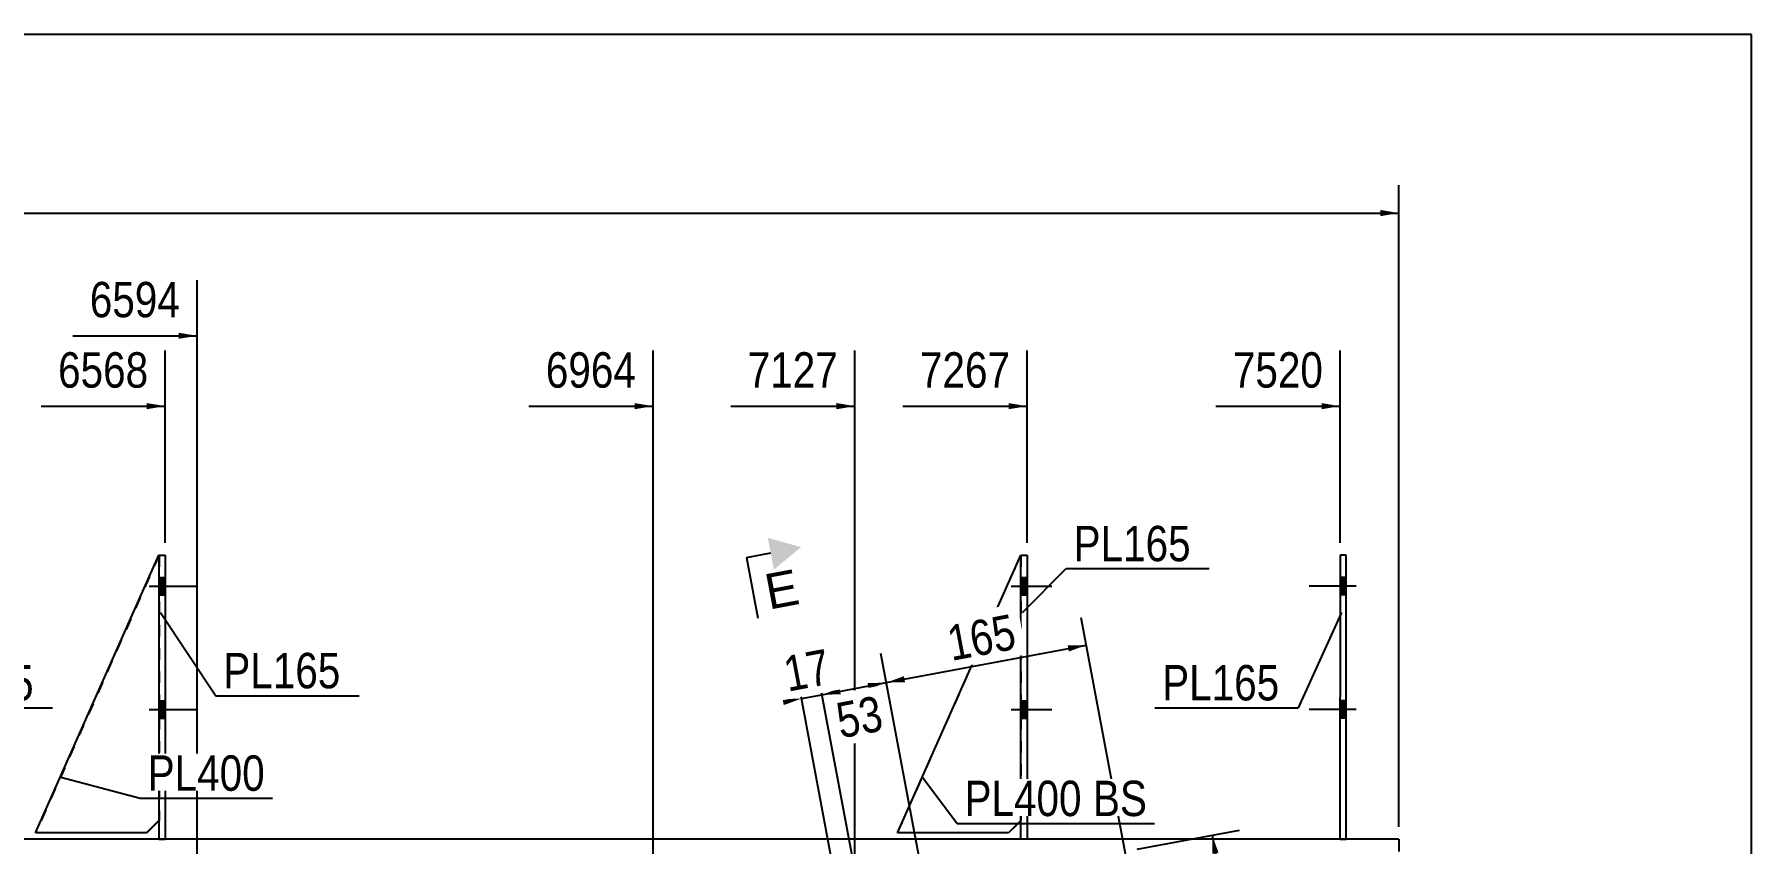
# Model space of a CAD drawing. Header units: millimetres. Extents: x -29 to 374, y -196 to 81.
# Drawn here: x 234.8 to 373.9, y 15.6 to 81.2 of the extents above; entities that cross this region are included whole.
import ezdxf

# ---------------------------------------------------------------- set-up
doc = ezdxf.new("R2010")
doc.units = ezdxf.units.MM
doc.linetypes.add('DXK_LINE_DOT1', pattern=[1.8814, 0.9407, -0.9407])
doc.styles.add('Arial', font='ARIAL.TTF', dxfattribs={"height": 0.2})
doc.styles.add('Arial Narrow', font='ARIALN.TTF', dxfattribs={"height": 0.2})

# ---------------------------------------------------------------- blocks, each defined once
blk = doc.blocks.new('Unknown-627306429-1201')
at = {"color": 5, "linetype": 'Continuous'}
for p, q in [((373.94, 81.18), (-26.06, 81.18)), ((373.94, -195.82), (373.94, 81.18))]:
    blk.add_line(p, q, dxfattribs=at)
blk = doc.blocks.new('Bolt-627306429-1593 - 1585')
at = {"linetype": 'Continuous'}
for points in [[(245.36, 35.8), (245.36, 37.2), (244.86, 37.2), (244.86, 35.8)], [(245.36, 35.8), (245.36, 37.2), (244.86, 37.2), (244.86, 35.8)], [(245.36, 35.8), (245.36, 37.2), (244.86, 37.2), (244.86, 35.8)], [(245.36, 25.8), (245.36, 27.2), (244.86, 27.2), (244.86, 25.8)], [(245.36, 25.8), (245.36, 27.2), (244.86, 27.2), (244.86, 25.8)], [(245.36, 25.8), (245.36, 27.2), (244.86, 27.2), (244.86, 25.8)]]:
    blk.add_hatch(color=3, dxfattribs=at).paths.add_polyline_path(points)
at = {"color": 3, "linetype": 'Continuous'}
for p, q in [((244.06, 36.5), (247.86, 36.5)), ((244.06, 36.5), (247.86, 36.5)), ((244.06, 36.5), (247.86, 36.5)), ((244.86, 37.2), (245.36, 37.2)), ((244.86, 37.2), (245.36, 37.2)), ((244.86, 37.2), (245.36, 37.2)), ((244.86, 35.8), (245.36, 35.8)), ((244.86, 35.8), (245.36, 35.8)), ((244.86, 35.8), (245.36, 35.8)), ((244.06, 26.5), (247.86, 26.5)), ((244.06, 26.5), (247.86, 26.5)), ((244.06, 26.5), (247.86, 26.5)), ((244.86, 27.2), (245.36, 27.2)), ((244.86, 27.2), (245.36, 27.2)), ((244.86, 27.2), (245.36, 27.2)), ((244.86, 25.8), (245.36, 25.8)), ((244.86, 25.8), (245.36, 25.8)), ((244.86, 25.8), (245.36, 25.8))]:
    blk.add_line(p, q, dxfattribs=at)
blk = doc.blocks.new('Part-627306429-1908 - 1585')
at = {"color": 7, "linetype": 'DXK_LINE_DOT1'}
for p, q in [((244.87, 39), (234.87, 16.5)), ((244.87, 39), (244.87, 17.5)), ((244.87, 17.5), (244.86, 17.49)), ((243.86, 16.5), (234.87, 16.5))]:
    blk.add_line(p, q, dxfattribs=at)
at = {"color": 2, "linetype": 'Continuous'}
for p, q in [((244.86, 17.49), (243.87, 16.5)), ((243.87, 16.5), (243.86, 16.5))]:
    blk.add_line(p, q, dxfattribs=at)
blk = doc.blocks.new('Bolt-627306429-1589 - 1585')
at = {"linetype": 'Continuous'}
for points in [[(315.22, 35.8), (315.22, 37.2), (314.72, 37.2), (314.72, 35.8)], [(315.22, 35.8), (315.22, 37.2), (314.72, 37.2), (314.72, 35.8)], [(315.22, 35.8), (315.22, 37.2), (314.72, 37.2), (314.72, 35.8)], [(315.22, 25.8), (315.22, 27.2), (314.72, 27.2), (314.72, 25.8)], [(315.22, 25.8), (315.22, 27.2), (314.72, 27.2), (314.72, 25.8)], [(315.22, 25.8), (315.22, 27.2), (314.72, 27.2), (314.72, 25.8)]]:
    blk.add_hatch(color=3, dxfattribs=at).paths.add_polyline_path(points)
at = {"color": 3, "linetype": 'Continuous'}
for p, q in [((313.92, 36.5), (317.22, 36.5)), ((313.92, 36.5), (317.22, 36.5)), ((313.92, 36.5), (317.22, 36.5)), ((314.72, 37.2), (315.22, 37.2)), ((314.72, 37.2), (315.22, 37.2)), ((314.72, 37.2), (315.22, 37.2)), ((314.72, 35.8), (315.22, 35.8)), ((314.72, 35.8), (315.22, 35.8)), ((314.72, 35.8), (315.22, 35.8)), ((313.92, 26.5), (317.22, 26.5)), ((313.92, 26.5), (317.22, 26.5)), ((313.92, 26.5), (317.22, 26.5)), ((314.72, 27.2), (315.22, 27.2)), ((314.72, 27.2), (315.22, 27.2)), ((314.72, 27.2), (315.22, 27.2)), ((314.72, 25.8), (315.22, 25.8)), ((314.72, 25.8), (315.22, 25.8)), ((314.72, 25.8), (315.22, 25.8))]:
    blk.add_line(p, q, dxfattribs=at)
blk = doc.blocks.new('Bolt-627306429-1591 - 1585')
at = {"linetype": 'Continuous'}
for points in [[(341.08, 35.8), (341.08, 37.2), (340.58, 37.2), (340.58, 35.8)], [(341.08, 35.8), (341.08, 37.2), (340.58, 37.2), (340.58, 35.8)], [(341.08, 35.8), (341.08, 37.2), (340.58, 37.2), (340.58, 35.8)], [(341.08, 25.8), (341.08, 27.2), (340.58, 27.2), (340.58, 25.8)], [(341.08, 25.8), (341.08, 27.2), (340.58, 27.2), (340.58, 25.8)], [(341.08, 25.8), (341.08, 27.2), (340.58, 27.2), (340.58, 25.8)]]:
    blk.add_hatch(color=3, dxfattribs=at).paths.add_polyline_path(points)
at = {"color": 3, "linetype": 'Continuous'}
for p, q in [((341.88, 36.5), (338.08, 36.5)), ((341.88, 36.5), (338.08, 36.5)), ((341.88, 36.5), (338.08, 36.5)), ((341.08, 37.2), (340.58, 37.2)), ((341.08, 37.2), (340.58, 37.2)), ((341.08, 37.2), (340.58, 37.2)), ((341.08, 35.8), (340.58, 35.8)), ((341.08, 35.8), (340.58, 35.8)), ((341.08, 35.8), (340.58, 35.8)), ((341.88, 26.5), (338.08, 26.5)), ((341.88, 26.5), (338.08, 26.5)), ((341.88, 26.5), (338.08, 26.5)), ((341.08, 27.2), (340.58, 27.2)), ((341.08, 27.2), (340.58, 27.2)), ((341.08, 27.2), (340.58, 27.2)), ((341.08, 25.8), (340.58, 25.8)), ((341.08, 25.8), (340.58, 25.8)), ((341.08, 25.8), (340.58, 25.8))]:
    blk.add_line(p, q, dxfattribs=at)
blk = doc.blocks.new('Part-627306429-1945 - 1585')
at = {"color": 2, "linetype": 'Continuous'}
for p, q in [((304.72, 16.5), (314.72, 39)), ((314.72, 17.5), (313.72, 16.5)), ((313.72, 16.5), (304.72, 16.5))]:
    blk.add_line(p, q, dxfattribs=at)
at = {"color": 7, "linetype": 'DXK_LINE_DOT1'}
blk.add_line((314.72, 39), (314.72, 17.5), dxfattribs=at)
blk = doc.blocks.new('Part-627306429-2004 - 1585')
at = {"color": 2, "linetype": 'Continuous'}
for p, q in [((244.86, 16), (228.86, 16)), ((314.72, 16), (245.36, 16)), ((340.58, 16), (315.22, 16)), ((345.36, 16), (341.08, 16)), ((345.36, 16), (345.36, 15))]:
    blk.add_line(p, q, dxfattribs=at)
at = {"color": 7, "linetype": 'DXK_LINE_DOT1'}
for p, q in [((245.36, 16), (244.86, 16)), ((315.22, 16), (314.72, 16)), ((341.08, 16), (340.58, 16))]:
    blk.add_line(p, q, dxfattribs=at)
blk = doc.blocks.new('Part-627306429-2246 - 1585')
at = {"color": 2, "linetype": 'Continuous'}
for p, q in [((244.86, 39), (244.86, 16)), ((244.86, 39), (245.36, 39)), ((245.36, 39), (245.36, 16)), ((244.86, 16), (245.36, 16))]:
    blk.add_line(p, q, dxfattribs=at)
blk = doc.blocks.new('Part-627306429-2266 - 1585')
at = {"color": 2, "linetype": 'Continuous'}
for p, q in [((314.72, 16), (314.72, 39)), ((314.72, 39), (315.22, 39)), ((315.22, 39), (315.22, 16)), ((315.22, 16), (314.72, 16))]:
    blk.add_line(p, q, dxfattribs=at)
blk = doc.blocks.new('Part-627306429-2276 - 1585')
at = {"color": 2, "linetype": 'Continuous'}
for p, q in [((340.59, 39), (340.58, 16)), ((341.09, 39), (340.59, 39)), ((341.08, 16), (341.09, 39)), ((340.58, 16), (341.08, 16))]:
    blk.add_line(p, q, dxfattribs=at)
blk = doc.blocks.new('Part-627306429-2286 - 1585')
at = {"color": 2, "linetype": 'Continuous'}
for p, q in [((234.86, 16.5), (244.86, 39)), ((244.86, 17.5), (243.86, 16.5)), ((243.86, 16.5), (234.86, 16.5))]:
    blk.add_line(p, q, dxfattribs=at)
at = {"color": 7, "linetype": 'DXK_LINE_DOT1'}
blk.add_line((244.86, 39), (244.86, 17.5), dxfattribs=at)
blk = doc.blocks.new('Part-627306429-5390 - 1585')
at = {"color": 7, "linetype": 'DXK_LINE_DOT1'}
for p, q in [((304.72, 16.5), (314.72, 39)), ((314.72, 17.5), (313.72, 16.5)), ((313.72, 16.5), (304.72, 16.5))]:
    blk.add_line(p, q, dxfattribs=at)
blk = doc.blocks.new('StraightDimension-627306429-6496 - 1585')
at = {"linetype": 'Continuous'}
blk.add_hatch(color=7, dxfattribs=at).paths.add_polyline_path([(246.45, 57.02), (247.95, 56.77), (246.45, 56.52)])
at = {"color": 7, "linetype": 'Continuous'}
for p, q in [((247.95, -44), (247.95, 61.27)), ((237.89, 56.77), (247.95, 56.77))]:
    blk.add_line(p, q, dxfattribs=at)
at = {"color": 0}
blk.add_wipeout([(247.17, 57.67), (247.17, 61.87), (238.66, 61.87), (238.66, 57.67)], dxfattribs=at)
at = {"color": 3, "style": 'Arial Narrow'}
blk.add_text('6594', height=2.863, dxfattribs=at).set_placement((239.26, 58.27))
blk = doc.blocks.new('StraightDimension-627306429-6493 - 1585')
at = {"linetype": 'Continuous'}
blk.add_hatch(color=7, dxfattribs=at).paths.add_polyline_path([(313.72, 51.32), (315.22, 51.07), (313.72, 50.82)])
at = {"color": 7, "linetype": 'Continuous'}
for p, q in [((315.22, 40), (315.22, 55.57)), ((305.16, 51.07), (315.22, 51.07))]:
    blk.add_line(p, q, dxfattribs=at)
at = {"color": 0}
blk.add_wipeout([(314.45, 51.97), (314.45, 56.17), (305.94, 56.17), (305.94, 51.97)], dxfattribs=at)
at = {"color": 3, "style": 'Arial Narrow'}
blk.add_text('7267', height=2.863, dxfattribs=at).set_placement((306.54, 52.57))
blk = doc.blocks.new('StraightDimension-627306429-6494 - 1585')
at = {"linetype": 'Continuous'}
blk.add_hatch(color=7, dxfattribs=at).paths.add_polyline_path([(299.77, 51.32), (301.27, 51.07), (299.77, 50.82)])
at = {"color": 7, "linetype": 'Continuous'}
for p, q in [((301.27, 14.51), (301.27, 55.57)), ((291.2, 51.07), (301.27, 51.07))]:
    blk.add_line(p, q, dxfattribs=at)
at = {"color": 0}
blk.add_wipeout([(300.49, 51.97), (300.49, 56.17), (291.98, 56.17), (291.98, 51.97)], dxfattribs=at)
at = {"color": 3, "style": 'Arial Narrow'}
blk.add_text('7127', height=2.863, dxfattribs=at).set_placement((292.58, 52.57))
blk = doc.blocks.new('StraightDimension-627306429-6492 - 1585')
at = {"linetype": 'Continuous'}
blk.add_hatch(color=7, dxfattribs=at).paths.add_polyline_path([(339.09, 51.32), (340.59, 51.07), (339.09, 50.82)])
at = {"color": 7, "linetype": 'Continuous'}
for p, q in [((340.59, 40), (340.59, 55.57)), ((330.52, 51.07), (340.59, 51.07))]:
    blk.add_line(p, q, dxfattribs=at)
at = {"color": 0}
blk.add_wipeout([(339.81, 51.97), (339.81, 56.17), (331.3, 56.17), (331.3, 51.97)], dxfattribs=at)
at = {"color": 3, "style": 'Arial Narrow'}
blk.add_text('7520', height=2.863, dxfattribs=at).set_placement((331.9, 52.57))
blk = doc.blocks.new('StraightDimension-627306429-4782 - 1585')
at = {"linetype": 'Continuous'}
for points in [[(318.51, 31.69), (320.03, 31.72), (318.6, 31.2)], [(305.33, 28.71), (303.81, 28.68), (305.24, 29.2)]]:
    blk.add_hatch(color=7, dxfattribs=at).paths.add_polyline_path(points)
at = {"color": 7, "linetype": 'Continuous'}
for p, q in [((323.71, 12.11), (319.61, 33.93)), ((312.22, -16.07), (303.4, 30.89)), ((303.81, 28.68), (320.03, 31.72))]:
    blk.add_line(p, q, dxfattribs=at)
at = {"color": 0}
blk.add_wipeout([(315.18, 30.96), (314.4, 35.09), (307.83, 33.86), (308.61, 29.73)], dxfattribs=at)
at = {"color": 3, "style": 'Arial Narrow'}
blk.add_text('165', height=2.863, rotation=10.6341, dxfattribs=at).set_placement((309.09, 30.43))
blk = doc.blocks.new('StraightDimension-627306429-4783 - 1585')
at = {"linetype": 'Continuous'}
for points in [[(300.12, 27.73), (298.6, 27.7), (300.03, 28.22)], [(302.29, 28.64), (303.81, 28.68), (302.38, 28.15)]]:
    blk.add_hatch(color=7, dxfattribs=at).paths.add_polyline_path(points)
at = {"color": 7, "linetype": 'Continuous'}
for p, q in [((312.22, -16.07), (303.37, 31.03)), ((302.28, 8.09), (298.16, 30.06)), ((298.6, 27.7), (303.81, 28.68))]:
    blk.add_line(p, q, dxfattribs=at)
at = {"color": 0}
blk.add_wipeout([(304.4, 24.36), (303.62, 28.49), (298.85, 27.59), (299.62, 23.46)], dxfattribs=at)
at = {"color": 3, "style": 'Arial Narrow'}
blk.add_text('53', height=2.863, rotation=10.6341, dxfattribs=at).set_placement((300.1, 24.16))
blk = doc.blocks.new('StraightDimension-627306429-4784 - 1585')
at = {"linetype": 'Continuous'}
for points in [[(300.12, 27.73), (298.6, 27.7), (300.03, 28.22)], [(295.41, 27.35), (296.93, 27.38), (295.5, 26.86)]]:
    blk.add_hatch(color=7, dxfattribs=at).paths.add_polyline_path(points)
at = {"color": 7, "linetype": 'Continuous'}
for p, q in [((305.34, -17.37), (296.52, 29.59)), ((302.28, 8.09), (298.19, 29.91)), ((296.93, 27.38), (298.6, 27.7))]:
    blk.add_line(p, q, dxfattribs=at)
at = {"color": 0}
blk.add_wipeout([(300.13, 28.14), (299.35, 32.26), (294.58, 31.37), (295.35, 27.24)], dxfattribs=at)
at = {"color": 3, "style": 'Arial Narrow'}
blk.add_text('17', height=2.863, rotation=10.6341, dxfattribs=at).set_placement((295.83, 27.94))
blk = doc.blocks.new('StraightDimension-627306429-6495 - 1585')
at = {"linetype": 'Continuous'}
blk.add_hatch(color=7, dxfattribs=at).paths.add_polyline_path([(283.41, 51.32), (284.91, 51.07), (283.41, 50.82)])
at = {"color": 7, "linetype": 'Continuous'}
for p, q in [((284.91, -1), (284.91, 55.57)), ((274.85, 51.07), (284.91, 51.07))]:
    blk.add_line(p, q, dxfattribs=at)
at = {"color": 0}
blk.add_wipeout([(284.14, 51.97), (284.14, 56.17), (275.62, 56.17), (275.62, 51.97)], dxfattribs=at)
at = {"color": 3, "style": 'Arial Narrow'}
blk.add_text('6964', height=2.863, dxfattribs=at).set_placement((276.22, 52.57))
blk = doc.blocks.new('StraightDimension-627306429-6497 - 1585')
at = {"linetype": 'Continuous'}
blk.add_hatch(color=7, dxfattribs=at).paths.add_polyline_path([(243.87, 51.32), (245.37, 51.07), (243.87, 50.82)])
at = {"color": 7, "linetype": 'Continuous'}
for p, q in [((245.37, 40), (245.37, 55.57)), ((235.31, 51.07), (245.37, 51.07))]:
    blk.add_line(p, q, dxfattribs=at)
at = {"color": 0}
blk.add_wipeout([(244.6, 51.97), (244.6, 56.17), (236.09, 56.17), (236.09, 51.97)], dxfattribs=at)
at = {"color": 3, "style": 'Arial Narrow'}
blk.add_text('6568', height=2.863, dxfattribs=at).set_placement((236.69, 52.57))
blk = doc.blocks.new('StraightDimension-627306429-7545 - 1585')
at = {"linetype": 'Continuous'}
for points in [[(330.25, 14.8), (330.22, 16.32), (330.74, 14.9)], [(332.48, 5.64), (332.51, 4.12), (331.99, 5.55)]]:
    blk.add_hatch(color=7, dxfattribs=at).paths.add_polyline_path(points)
at = {"color": 7, "linetype": 'Continuous'}
for p, q in [((324.15, 15.18), (332.43, 16.74)), ((330.22, 16.32), (332.51, 4.12)), ((308.65, -0.36), (334.72, 4.54))]:
    blk.add_line(p, q, dxfattribs=at)
at = {"color": 0}
blk.add_wipeout([(332.13, 6.97), (336.26, 7.74), (335.02, 14.31), (330.89, 13.53)], dxfattribs=at)
at = {"color": 3, "style": 'Arial Narrow'}
blk.add_text('124', height=2.863, rotation=-79.3661, dxfattribs=at).set_placement((331.59, 13.06))
blk = doc.blocks.new('StraightDimension-627306429-8548 - 1585')
at = {"linetype": 'Continuous'}
blk.add_hatch(color=7, dxfattribs=at).paths.add_polyline_path([(343.86, 66.96), (345.36, 66.71), (343.86, 66.46)])
at = {"color": 7, "linetype": 'Continuous'}
for p, q in [((345.36, 17), (345.36, 68.96)), ((-1.6, 66.71), (345.36, 66.71))]:
    blk.add_line(p, q, dxfattribs=at)
blk = doc.blocks.new('Mark-627306429-2242 - 1585')
at = {"color": 0}
blk.add_wipeout([(259.59, 28.22), (259.59, 31.22), (250.08, 31.22), (250.08, 28.22)], dxfattribs=at)
blk.add_wipeout([(259.59, 28.22), (259.59, 31.22), (250.08, 31.22), (250.08, 28.22)], dxfattribs=at)
at = {"color": 7, "linetype": 'Continuous'}
for p, q in [((245, 34.37), (249.48, 27.62)), ((249.48, 27.62), (261.09, 27.62))]:
    blk.add_line(p, q, dxfattribs=at)
at = {"color": 3, "style": 'Arial Narrow'}
blk.add_text('PL165', height=2.863, dxfattribs=at).set_placement((250.08, 28.22))
blk = doc.blocks.new('Mark-627306429-2257 - 1585')
at = {"color": 0}
blk.add_wipeout([(234.73, 27.24), (234.73, 30.24), (225.22, 30.24), (225.22, 27.24)], dxfattribs=at)
blk.add_wipeout([(234.73, 27.24), (234.73, 30.24), (225.22, 30.24), (225.22, 27.24)], dxfattribs=at)
at = {"color": 7, "linetype": 'Continuous'}
for p, q in [((221.09, 34.37), (224.62, 26.64)), ((224.62, 26.64), (236.23, 26.64))]:
    blk.add_line(p, q, dxfattribs=at)
at = {"color": 3, "style": 'Arial Narrow'}
blk.add_text('PL165', height=2.863, dxfattribs=at).set_placement((225.22, 27.24))
blk = doc.blocks.new('Mark-627306429-2262 - 1585')
at = {"color": 0}
blk.add_wipeout([(328.49, 38.51), (328.49, 41.51), (318.99, 41.51), (318.99, 38.51)], dxfattribs=at)
blk.add_wipeout([(328.49, 38.51), (328.49, 41.51), (318.99, 41.51), (318.99, 38.51)], dxfattribs=at)
at = {"color": 7, "linetype": 'Continuous'}
for p, q in [((314.85, 34.37), (318.39, 37.91)), ((318.39, 37.91), (329.99, 37.91))]:
    blk.add_line(p, q, dxfattribs=at)
at = {"color": 3, "style": 'Arial Narrow'}
blk.add_text('PL165', height=2.863, dxfattribs=at).set_placement((318.99, 38.51))
blk = doc.blocks.new('Mark-627306429-2272 - 1585')
at = {"color": 7, "linetype": 'Continuous'}
blk.add_line((340.71, 34.37), (337.18, 26.64), dxfattribs=at)
at = {"color": 0}
blk.add_wipeout([(335.68, 27.24), (335.68, 30.24), (326.17, 30.24), (326.17, 27.24)], dxfattribs=at)
blk.add_wipeout([(335.68, 27.24), (335.68, 30.24), (326.17, 30.24), (326.17, 27.24)], dxfattribs=at)
at = {"color": 7, "linetype": 'Continuous'}
blk.add_line((325.57, 26.64), (337.18, 26.64), dxfattribs=at)
at = {"color": 3, "style": 'Arial Narrow'}
blk.add_text('PL165', height=2.863, dxfattribs=at).set_placement((326.17, 27.24))
blk = doc.blocks.new('SectionMark-627306429-2803 - 1585')
at = {"color": 7, "linetype": 'Continuous'}
for p, q in [((292.48, 38.82), (294.45, 39.19)), ((311.3, -61.38), (313.26, -61.01))]:
    blk.add_line(p, q, dxfattribs=at)
at = {"color": 0, "linetype": 'Continuous'}
for points in [[(296.91, 35.07), (296.36, 38.02), (293.74, 37.53), (294.29, 34.58)], [(314.62, -59.23), (314.07, -56.28), (311.45, -56.77), (312, -59.72)]]:
    blk.add_wipeout(points, dxfattribs=at)
at = {"linetype": 'Continuous'}
for points in [[(294.21, 40.41), (296.9, 39.65), (294.7, 37.83)], [(313.03, -59.78), (315.72, -60.55), (313.52, -62.36)]]:
    blk.add_hatch(color=7, dxfattribs=at).paths.add_polyline_path(points)
at = {"color": 7, "linetype": 'Continuous'}
for p, q in [((292.48, 38.82), (293.4, 33.9)), ((311.3, -61.38), (310.37, -56.46))]:
    blk.add_line(p, q, dxfattribs=at)
at = {"color": 136, "linetype": 'Continuous', "style": 'Arial'}
for p in [(294.29, 34.58), (312, -59.72)]:
    blk.add_text('E', height=2.87, rotation=10.6341, dxfattribs=at).set_placement(p)
blk = doc.blocks.new('MarkSet-627306429-2905 - 1585')
at = {"color": 0}
blk.add_wipeout([(253.46, 19.92), (253.46, 22.92), (243.95, 22.92), (243.95, 19.92)], dxfattribs=at)
blk.add_wipeout([(253.46, 19.92), (253.46, 22.92), (243.95, 22.92), (243.95, 19.92)], dxfattribs=at)
at = {"color": 7, "linetype": 'Continuous'}
for p, q in [((236.9, 21.03), (243.35, 19.32)), ((243.35, 19.32), (254.06, 19.32))]:
    blk.add_line(p, q, dxfattribs=at)
at = {"color": 3, "style": 'Arial Narrow'}
blk.add_text('PL400', height=2.863, dxfattribs=at).set_placement((243.95, 19.92))
blk = doc.blocks.new('MarkSet-627306429-7574 - 1585')
at = {"color": 0}
for points in [[(319.66, 17.87), (319.66, 20.87), (310.15, 20.87), (310.15, 17.87)], [(324.94, 17.87), (324.94, 20.87), (320.56, 20.87), (320.56, 17.87)]]:
    blk.add_wipeout(points, dxfattribs=at)
for points in [[(319.66, 17.87), (319.66, 20.87), (310.15, 20.87), (310.15, 17.87)], [(324.94, 17.87), (324.94, 20.87), (320.56, 20.87), (320.56, 17.87)]]:
    blk.add_wipeout(points, dxfattribs=at)
at = {"color": 7, "linetype": 'Continuous'}
for p, q in [((306.75, 21.03), (309.55, 17.27)), ((309.55, 17.27), (325.54, 17.27))]:
    blk.add_line(p, q, dxfattribs=at)
at = {"color": 3, "style": 'Arial Narrow'}
for s, p in [('PL400', (310.15, 17.87)), ('BS', (320.56, 17.87))]:
    blk.add_text(s, height=2.863, dxfattribs=at).set_placement(p)

msp = doc.modelspace()

# ---------------------------------------------------------------- block references
for name in ['Unknown-627306429-1201', 'Part-627306429-2286 - 1585', 'Part-627306429-1908 - 1585', 'Part-627306429-2246 - 1585', 'Part-627306429-1945 - 1585', 'Part-627306429-5390 - 1585', 'Part-627306429-2266 - 1585', 'Part-627306429-2276 - 1585', 'Bolt-627306429-1593 - 1585', 'Bolt-627306429-1589 - 1585', 'Bolt-627306429-1591 - 1585', 'Part-627306429-2004 - 1585']:
    msp.add_blockref(name, (0, 0))

# ---------------------------------------------------------------- next in the draw order: block references
for name in ['StraightDimension-627306429-6496 - 1585', 'StraightDimension-627306429-6495 - 1585', 'StraightDimension-627306429-6494 - 1585', 'StraightDimension-627306429-6493 - 1585', 'StraightDimension-627306429-6492 - 1585', 'StraightDimension-627306429-4782 - 1585']:
    msp.add_blockref(name, (0, 0))

# ---------------------------------------------------------------- next in the draw order: block references
for name in ['StraightDimension-627306429-6497 - 1585', 'StraightDimension-627306429-4783 - 1585']:
    msp.add_blockref(name, (0, 0))

# ---------------------------------------------------------------- next in the draw order: block references
for name in ['StraightDimension-627306429-4784 - 1585', 'StraightDimension-627306429-7545 - 1585']:
    msp.add_blockref(name, (0, 0))

# ---------------------------------------------------------------- next in the draw order: block references
msp.add_blockref('StraightDimension-627306429-8548 - 1585', (0, 0))

# ---------------------------------------------------------------- next in the draw order: block references
for name in ['Mark-627306429-2262 - 1585', 'Mark-627306429-2257 - 1585', 'Mark-627306429-2242 - 1585', 'MarkSet-627306429-2905 - 1585']:
    msp.add_blockref(name, (0, 0))

# ---------------------------------------------------------------- next in the draw order: block references
for name in ['SectionMark-627306429-2803 - 1585', 'Mark-627306429-2272 - 1585']:
    msp.add_blockref(name, (0, 0))

# ---------------------------------------------------------------- next in the draw order: block references
msp.add_blockref('MarkSet-627306429-7574 - 1585', (0, 0))

doc.saveas('drawing.dxf')
